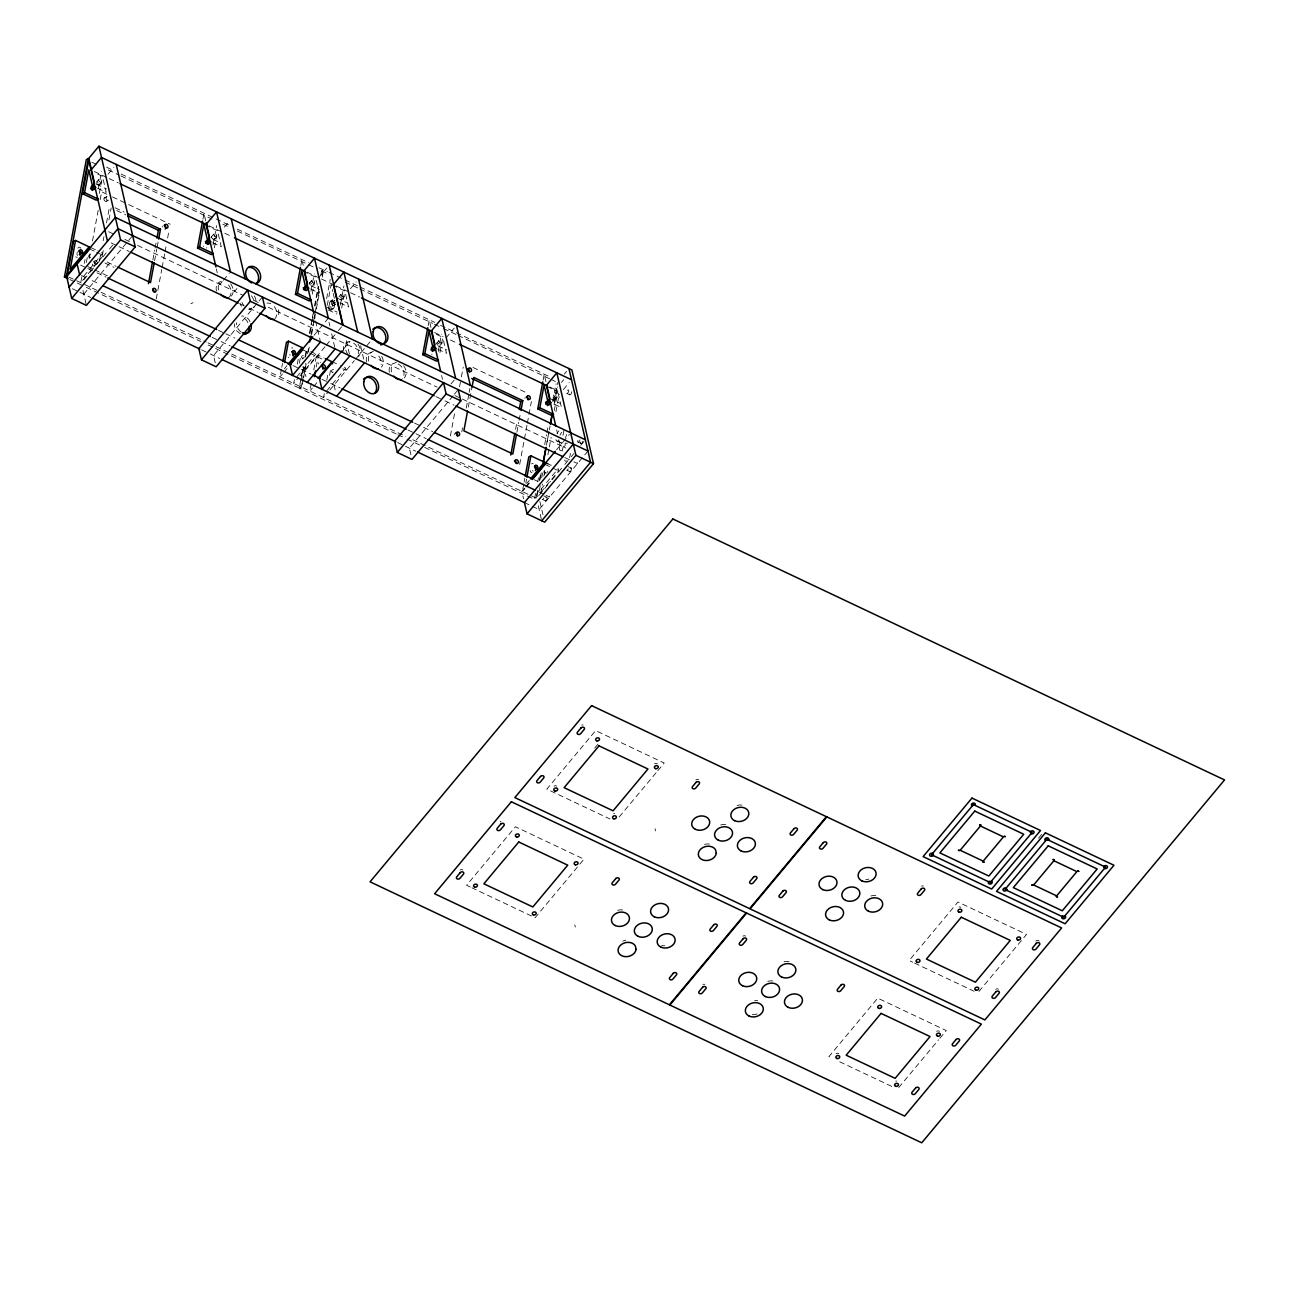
<?xml version="1.0" encoding="UTF-8"?>
<svg xmlns="http://www.w3.org/2000/svg" width="1289" height="1289" viewBox="0 0 1289 1289"><rect width="100%" height="100%" fill="white"/><g stroke="black" fill="none" stroke-linecap="round" stroke-linejoin="round"><path stroke-width="0.75" stroke-dasharray="5 3.75" d="M81.803 276.893L80.724 282.662L103.394 255.496L96.546 252.257M84.317 263.391L85.026 259.54M98.335 188.597L101.573 171.244M86.363 262.473L87.813 254.706M99.317 193.414L102.492 176.367L95.644 173.129M89.183 258.654L90.278 252.757M92.486 240.962L98.351 209.511M100.171 199.666L101.638 191.803L110.661 196.073M99.495 260.475L100.977 252.58M103.184 240.721L103.926 236.757M106.504 222.933L109.452 207.11M102.298 255.48L103.41 249.55M108.937 219.903L111.144 208.045M152.875 259.927L154.728 250.034M155.083 248.068L156.565 240.157M154.583 260.845L156.791 248.986M157.161 247.021L158.644 239.11M156.259 298.951L161.753 269.449M162.124 267.484L164.686 253.724M165.056 251.758L166.152 245.861M167.618 237.998L169.085 230.135M202.921 219.194L204 213.41L205.724 220.902M213.039 244.942L216.633 225.672M214.377 247.842L217.551 230.795L205.563 225.124M281.421 369.218L279.987 376.936L282.517 373.907M281.792 367.301L282.5 363.45M300.836 265.518L301.916 259.733L303.221 265.357M294.424 379.562L293.699 383.413L298.742 377.387M297.292 364.143L298.371 358.358M310.955 291.266L314.194 273.929M299.338 363.224L300.434 357.391M312.292 294.166L315.483 277.119L303.479 271.447M215.505 348.449L299.209 388.053L301.046 378.273M301.4 376.307L303.221 366.527M305.058 356.747L306.508 348.916M309.424 333.271L311.986 319.575M312.341 317.61L313.082 313.694M314.532 305.88L318.19 286.303M396.158 433.91L299.709 388.279L300.804 382.414M301.159 380.464L304.075 364.803M305.541 356.972L307.008 349.158M309.924 333.497L311.745 323.716M312.115 321.767L313.565 313.936M315.032 306.105L318.673 286.545M320.864 274.799L321.589 270.883L323.668 269.836L322.202 277.667M302.013 383.091L301.288 387.006L299.209 388.053M302.383 381.141L305.67 363.53M307.491 353.75L308.941 345.919M311.132 334.173L312.953 324.393M313.324 322.443L314.79 314.613M315.144 312.647L319.156 291.137M322.073 275.475L323.168 269.61L321.106 270.658M303.237 379.417L301.771 387.232L299.709 388.279M303.608 377.451L306.154 363.756M308.345 352.026L309.795 344.195M311.632 334.415L314.178 320.719M314.548 318.754L315.998 310.923M316.369 308.973L319.285 293.312M326.633 298.677L330.226 279.407M311.293 383.349L309.859 391.066L312.373 388.037M313.807 369.862L316.321 356.376L315.853 353.992L310.713 351.559M327.261 305.364L331.144 284.531L332.788 291.62M316.224 366.978L318.399 355.329L323.539 357.762M328.776 307.378L329.775 302.045A1.982 1.515 63.2 0 1 331.676 301.062A1.982 1.515 63.2 0 1 332.949 303.56L331.95 308.893A1.982 1.515 63.2 0 1 330.048 309.876A1.982 1.515 63.2 0 1 328.776 307.378L330.838 306.331L331.837 300.998A1.982 1.515 63.2 0 1 333.754 300.015A1.982 1.515 63.2 0 1 335.027 302.512L334.028 307.845A1.982 1.515 63.2 0 1 332.111 308.828A1.982 1.515 63.2 0 1 330.838 306.331M340.344 305.155L343.937 285.884M324.28 393.693L323.571 397.544L328.598 391.502M326.794 380.207L328.228 372.489M341.666 308.071L344.856 291.008L332.852 285.336M329.565 375.405L330.661 369.589M428.141 325.73L429.221 319.946L430.945 327.438M438.26 351.478L441.499 334.141M439.952 352.493L442.772 337.331L430.784 331.66M450.393 435.94L454.791 412.351M459.545 386.797L461.011 378.934M461.381 376.968L463.218 367.123M461.8 431.863L462.542 427.916M466.231 408.146L468.809 394.321M469.18 392.339L469.905 388.392M468.294 407.098L471.983 387.345M515.552 429.334L517.034 421.422M516.889 432.234L518.726 422.357M519.096 420.375L520.579 412.48M519.66 464.443L524.059 440.838M524.43 438.872L526.992 425.112M527.362 423.146L531.39 401.524M523.785 483.874L522.351 491.576L524.865 488.563M524.14 481.941L524.865 478.09M543.152 379.965L544.232 374.181L545.956 381.673M525.815 483.037L526.54 479.154M535.563 493.478L534.468 499.342L421.632 445.962M537.755 481.732L538.48 477.816M544.683 444.56L546.504 434.78M546.874 432.814L548.341 424.983M552.707 401.507L555.994 383.896M536.047 498.07L537.126 492.285M539.285 480.716L540.719 473.015M553.996 401.862L557.573 382.591M554.415 402.426L557.331 386.764M540.252 485.647L539.156 491.463L558.218 468.648L558.733 470.888L537.32 496.555M541.702 477.865L542.782 472.048M554.254 410.514L557.783 391.566L545.795 385.894M549.34 429.93L550.065 426.014M554.093 404.537L557.38 386.958M540.574 493.832L542.411 484.052M543.861 476.237L545.328 468.423M547.889 454.759L548.985 448.894M549.356 446.945L551.176 437.18M555.93 411.787L559.217 394.208M98.609 179.703L96.514 182.216A1.982 0.87 39.8 0 1 98.834 183.022A1.982 0.87 39.8 0 1 99.269 184.891A1.982 0.87 39.8 0 1 96.788 183.425M108.067 174.16L113.883 167.183M99.543 184.73L101.638 182.232M83.833 276.072L102.878 253.24L97.738 250.807M83.785 279.826L88.925 273.655M90.214 272.124L95.354 265.953M96.627 264.422L101.767 258.251M103.056 256.72L108.195 250.549M109.484 249.019L114.624 242.864M83.801 294.15L127.498 241.784M128.787 240.237L132.654 235.613M211.573 236.644L213.668 234.131M224.286 227.186L228.943 221.611M214.602 239.158L216.697 236.66M222.272 281.614L219.952 284.402L219.066 280.519M223.448 280.212L229.249 273.252M236.967 288.559L234.646 291.346L233.744 287.479M262.392 297.002L213.555 355.522L216.149 366.769M309.489 282.968L311.584 280.454M312.534 285.481L314.629 282.968M318.721 277.683L326.858 267.935M338.862 296.857L340.957 294.343M350.415 288.8L356.231 281.84M341.907 299.386L344.002 296.873M284.37 368.815L286.899 365.77M314.065 335.285L328.341 318.174M283.773 372.408L288.817 366.366M296.808 376.823L315.853 353.992M299.999 375.872L316.369 356.247L318.399 355.329M324.957 346.789L304.655 371.103L305.96 376.726M326.214 345.259L337.219 332.095M338.379 330.693L343.035 325.118M343.438 349.174L349.577 341.827M313.63 386.539L317.416 381.995M326.665 390.954L345.726 368.122L340.586 365.689M329.871 390.003L354.33 360.678M355.603 359.164L370.072 341.811M436.794 343.18L438.888 340.667M446.01 337.911L454.147 328.147M439.823 345.694L441.918 343.196M450.989 383.961L454.469 379.788M453.1 395.804L409.386 448.169L411.562 457.531M454.373 394.257L458.239 389.632M564.292 374.116L566.612 371.345M561.408 382.479L563.744 379.691M554.834 399.928L556.929 397.431M563.39 389.552L569.206 382.575M526.718 483.456L529.263 480.426M524.43 488.273L521.852 491.351L523.592 498.843M525.719 486.726L529.57 482.102M556.558 449.764L562.552 442.578M562.987 442.063L569.416 434.361M526.121 487.049L531.165 481.006M539.108 495.218L550.677 481.361M551.966 479.814L557.106 473.659M558.395 472.112L563.535 465.957M564.824 464.411L569.964 458.256M571.253 456.709L573.814 453.631M580.727 445.349L585.383 439.775M587.977 451.021L539.14 509.542L524.446 502.597M594.745 748.071L598.483 743.592M619.219 816.936L656.504 772.272M657.777 770.725L664.206 763.024L595.663 730.605L546.826 789.126L609.955 818.998M1038.451 838.285L1042.318 833.661M898.723 1087.562L938.569 1039.804M939.858 1038.273L946.287 1030.572L877.728 998.137L828.891 1056.674L832.501 1058.382M978.963 991.402L1026.511 934.428L957.969 901.994L909.132 960.514L912.741 962.222M104.651 197.7L106.713 196.653M106.439 201.213L108.518 200.166M190.933 303.737L192.996 302.689M330.467 301.046L332.53 299.999M329.775 302.045L331.837 300.998M332.659 301.674L334.737 300.627A1.982 1.515 63.2 0 0 334.931 304.236M332.949 303.56L335.027 302.512M333.69 305.429A1.982 1.515 63.2 0 0 334.254 302.432A1.982 1.515 63.2 0 0 331.595 302.802A1.982 1.515 63.2 0 0 333.69 305.429L335.768 304.381M331.95 308.893L334.028 307.845M331.257 309.892L333.335 308.844M396.287 362.273L394.225 363.321A9.104 7.025 63.2 0 0 389.487 372.988M752.196 1014.556L752.937 1014.717A9.104 7.057 -13 0 0 757.545 1013.686M106.6 167.167L113.867 170.76M121.166 174.047L230.36 225.704M237.257 229.136L308.619 262.714M318.931 267.774L327.309 271.56M329.13 272.414L358.245 286.19M360.066 287.06L434.683 322.347M440.516 325.295L551.144 377.451M91.793 162.188L97.255 164.766M108.179 169.922L119.087 175.095M120.908 175.949L211.912 219.001M222.836 224.173L230.103 227.605M237.385 231.053L317.465 268.934M321.589 270.883L328.872 274.331M345.243 282.082L357.988 288.108M359.808 288.962L432.605 323.394M434.425 324.264L441.708 327.712M443.529 328.566L456.258 334.592M458.078 335.446L549.823 378.853M550.902 379.353L556.365 381.947M566.789 393.403L569.738 394.788M94.306 171.534L107.39 177.721M109.194 178.575L118.266 182.877M209.011 225.801L232.6 236.95M307.008 272.156L319.704 278.166M321.525 279.02L334.222 285.03M336.042 285.884L348.739 291.894M350.56 292.748L359.631 297.05M434.586 332.498L443.11 336.542M450.377 339.974L457.627 343.406M549.646 386.926L557.815 390.793M96.288 184.15L106.568 189.016M213.056 239.4L219.903 242.638M310.971 285.707L319.543 289.767M336.928 297.985L347.208 302.851M438.276 345.935L446.832 349.98M549.855 398.543L560.135 403.409M97.61 188.291L106.181 192.335L102.492 176.367M212.669 242.719L221.241 246.763L217.551 230.795M310.601 289.026L319.156 293.086L315.483 277.119M339.974 302.931L348.546 306.975L344.856 291.008M437.889 349.255L446.461 353.299L442.772 337.331M554.624 404.295L561.472 407.533L557.783 391.566M112.465 196.927L126.902 203.759M128.707 204.613L170.18 224.238M472.966 367.462L527.088 393.064M326.907 307.265L337.186 312.131M115.14 207.787L124.211 212.073M328.26 309.94L336.832 313.984M116.703 210.542L125.758 214.828M578.036 442.127L580.985 443.529M556.945 441.064L559.877 442.449M108.534 231.682L113.964 234.26M124.856 239.416L130.302 241.994M137.569 245.426L242.815 295.213M253.707 300.369L259.153 302.931M268.225 307.233L437.003 387.071M455.146 395.659L460.592 398.22M462.397 399.091L565.839 448.024M111.128 242.928L129.271 251.516M239.963 303.882L247.23 307.314M249.051 308.168L258.122 312.47M435.956 396.593L443.223 400.025M445.043 400.895L454.115 405.181M564.808 457.547L572.074 460.979M573.879 461.833L577.52 463.557L576.65 459.802M568.304 466.666L571.236 468.052M566.693 470.098L569.625 471.484M90.874 247.569L96.031 250.002M332.014 361.645L338.862 364.884M547.922 463.782L551.354 465.393M89.682 249.003L94.822 251.436M302.673 349.754L307.813 352.187M309.521 353.009L323.185 359.615M342.81 368.751L346.242 370.378L345.726 368.122M545.021 464.411L558.733 470.888M107.003 262.005L116.074 266.291M104.941 263.053L113.996 267.339M87.716 266.517L93.13 269.079M94.935 269.933L107.551 275.91M80.611 265.131L86.057 267.709M87.878 268.563L95.128 271.995M96.949 272.849L106.02 277.151M218.534 330.371L223.98 332.949M225.801 333.803L234.872 338.105M292.941 365.56L300.208 369.008M301.384 369.556L311.084 374.148M321.976 379.304L329.243 382.736M330.774 383.461L340.135 387.892M414.526 423.082L421.793 426.514M423.614 427.384L432.685 431.67M534.307 479.75L537.932 481.458M81.4 275.508L85.026 277.232M92.292 280.664L99.543 284.096M212.057 337.331L219.323 340.763M221.128 341.617L230.215 345.903M408.049 430.043L426.208 438.631M538.721 491.85L544.167 494.428M545.972 495.282L549.613 497.006L548.743 493.252M543.877 495.927L546.826 497.312M542.266 499.359L545.199 500.76M68.72 276.99L99.285 291.443M101.009 292.265L206.256 342.052M208.077 342.906L405.874 436.488M412.786 439.758L536.546 498.295M69.912 279.584L75.374 282.162M77.195 283.032L84.462 286.464M86.282 287.334L200.939 341.569M208.222 345.017L213.684 347.595M397.979 434.78L405.262 438.212M407.082 439.082L419.811 445.108M72.377 288.736L78.903 291.83M80.015 292.345L90.891 297.501M201.6 349.867L208.85 353.299M210.284 353.976L219.742 358.455M397.592 442.578L415.735 451.166M914.546 963.076L974.065 991.241M470.195 886.993L466.586 885.285L515.423 826.748L583.965 859.183L535.128 917.704L472 887.847M839.719 1061.798L892.036 1086.53M240.334 333.787L236.87 330.983A9.104 7.025 63.2 0 1 234.34 323.748M249.969 321.702L248.858 319.543A9.104 7.025 63.2 0 0 241.526 316.079M247.891 322.749L246.795 320.59A9.104 7.025 63.2 0 0 243.315 317.787M655.021 828.65L655.553 830.906M556.655 429.882L557.557 433.748M559.329 441.499L560.232 445.366M544.087 472.306L544.603 474.561A1.982 1.531 -13 0 1 546.649 472.241M539.914 501.566L542.943 514.682M538.27 505.787L541.734 520.788M574.797 924.809L575.313 927.049M441.595 375.453L442.498 379.32M360.598 345.758L364.529 362.805M346.354 340.747L349.851 355.861M333.19 293.393L334.415 298.726M328.985 322.186L329.887 326.053M331.676 333.803L335.156 348.916M334.028 385.008L335.768 392.5M313.855 313.308L315.193 319.108M315.644 321.042L320.478 341.956M216.375 268.918L217.277 272.785M82.947 290.396L86.395 305.396M340.103 296.905A1.982 0.87 39.8 0 1 342.004 299.161A1.982 0.87 39.8 0 1 339.829 298.79M310.456 284.901A1.982 0.87 39.8 0 1 309.779 282.807A1.982 0.87 39.8 0 1 312.405 284.515A1.982 0.87 39.8 0 1 311.293 285.433M302.109 359.132A1.982 1.531 -13 0 1 304.301 357.601M303.286 358.455A1.982 1.531 -13 0 1 301.98 356.102A1.982 1.531 -13 0 1 305.332 356.151M332.369 372.489A1.982 1.531 -13 0 1 333.158 371.925M332.208 372.376A1.982 1.531 -13 0 1 333.642 369.476M570.189 453.309A4.866 2.191 -64.7 0 1 569.4 457.579M566.612 460.93A4.866 2.191 -64.7 0 1 564.614 459.996M562.536 451.005A4.866 2.191 -64.7 0 1 563.938 445.623A4.866 2.191 -64.7 0 1 567.402 443.255M565.178 442.917A4.866 2.191 -64.7 0 1 563.084 449.265A4.866 2.191 -64.7 0 1 559.603 449.619A4.866 2.191 -64.7 0 1 561.698 443.271M566.532 434.49A6.687 3.029 -64.7 0 1 565.468 437.68M561.633 442.288A6.687 3.029 -64.7 0 1 558.927 438.341M559.99 435.134A6.687 3.029 -64.7 0 1 561.778 432.282M563.631 430.429A6.687 3.029 -64.7 0 1 562.536 436.294M558.701 440.886A6.687 3.029 -64.7 0 1 555.962 439.63M557.041 433.748A6.687 3.029 -64.7 0 1 558.846 430.897M571.623 391.775A1.901 0.854 -64.7 0 1 570.624 394.466A1.901 0.854 -64.7 0 1 569.416 393.902A1.901 0.854 -64.7 0 1 570.85 391.405M582.87 441.257A1.901 0.854 -64.7 0 1 581.21 443.561A1.901 0.854 -64.7 0 1 581.017 441.45M568.272 468.745A1.901 0.854 -64.7 0 1 567.176 470.05M543.861 498.005A1.901 0.854 -64.7 0 1 542.766 499.31M579.937 439.871A1.901 0.854 -64.7 0 1 578.278 442.175A1.901 0.854 -64.7 0 1 578.068 440.048M437.761 345.114A1.982 0.87 39.8 0 1 437.068 343.019A1.982 0.87 39.8 0 1 439.71 344.727A1.982 0.87 39.8 0 1 438.582 345.661M77.308 252.966A1.982 1.515 63.2 0 1 77.243 251.983M89.521 257.607A1.982 1.531 -13 0 1 90.327 257.043M90.294 257.703A1.982 1.531 -13 0 1 88.748 255.738A1.982 1.531 -13 0 1 91.745 254.819M546.633 472.902A1.982 1.531 -13 0 1 543.926 471.806A1.982 1.531 -13 0 1 546.472 470.034A1.982 1.531 -13 0 1 547.438 472.354M553.045 397.447A1.982 0.87 39.8 0 1 554.931 399.719A1.982 0.87 39.8 0 1 552.772 399.348M784.083 961.836A9.104 7.057 -13 0 1 790.254 961.755M767.809 981.348A9.104 7.057 -13 0 1 773.98 981.267M754.661 1000.377A9.104 7.057 -13 0 1 757.69 1000.763M617.657 910.324A9.104 7.057 -13 0 1 623.828 910.227M664.77 945.788A9.104 7.057 -13 0 1 661.74 945.401M622.813 941.115A9.104 7.057 -13 0 1 625.858 940.229M500.196 821.883A1.982 1.531 -13 0 1 500.986 821.302M460.076 870.043A1.982 1.531 -13 0 1 462.832 870.011M742.899 936.201A1.982 1.531 -13 0 1 745.654 936.168M702.876 984.442A1.982 1.531 -13 0 1 704.809 984.409M936.652 1031.361A1.982 1.531 -13 0 1 939.407 1031.313M836.029 1053.725A1.982 1.531 -13 0 1 838.785 1053.693M895.71 1081.1A1.982 1.531 -13 0 1 896.709 1081.084M870.881 896A9.104 7.057 -13 0 1 877.052 895.919M868.883 879.066A9.104 7.057 -13 0 1 865.741 879.549M737.018 805.464A9.104 7.057 -13 0 1 744.526 805.883M720.744 824.976A9.104 7.057 -13 0 1 726.915 824.896M704.519 844.424A9.104 7.057 -13 0 1 710.69 844.343M1035.776 941.131A1.982 1.531 -13 0 1 1039.143 941.083M695.834 779.845A1.982 1.531 -13 0 1 698.59 779.797M581.71 724.998A1.982 1.531 -13 0 1 583.16 725.127M921.49 886.123A1.982 1.531 -13 0 1 923.44 886.091M995.656 989.291A1.982 1.531 -13 0 1 998.395 989.259M959.048 907.005A1.982 1.531 -13 0 1 960.885 907.375M654.586 763.813A1.982 1.531 -13 0 1 657.326 763.781M613.645 813.568A1.982 1.531 -13 0 1 614.644 813.552M553.964 786.193A1.982 1.531 -13 0 1 556.719 786.145M398.092 363.981A9.104 7.025 63.2 0 1 402.216 378.998M343.792 351.365A9.104 7.025 63.2 0 1 352.396 342.375M353.637 343.083A9.104 7.025 63.2 0 1 358.245 353.847M366.64 362.177A9.104 7.025 63.2 0 1 371.377 352.509M378.724 355.99A9.104 7.025 63.2 0 1 381.093 364.658M391.566 371.941A9.104 7.025 63.2 0 1 393.064 363.933M403.634 365.754A9.104 7.025 63.2 0 1 404.295 377.951M368.718 361.129A9.104 7.025 63.2 0 1 373.439 351.462M381.689 356.215A9.104 7.025 63.2 0 1 381.447 367.139M348.014 354.523A9.104 7.025 63.2 0 1 347.369 342.31M357.939 344.131A9.104 7.025 63.2 0 1 358.6 356.328M266.92 303.108A9.104 7.025 63.2 0 1 270.803 303.769M274.267 306.573A9.104 7.025 63.2 0 1 274.911 318.786M216.504 291.153A9.104 7.025 63.2 0 1 221.225 281.485M228.572 284.966A9.104 7.025 63.2 0 1 229.216 297.163M241.494 306.154A9.104 7.025 63.2 0 1 239.867 303.431M251.419 295.761A9.104 7.025 63.2 0 1 253.562 299.966M252.064 307.974A9.104 7.025 63.2 0 1 248.841 309.634L250.904 308.587A9.104 7.025 63.2 0 0 254.142 306.927M241.172 332.03A9.104 7.025 63.2 0 1 236.403 322.701M243.557 305.106A9.104 7.025 63.2 0 1 241.945 302.383M254.384 296.003A9.104 7.025 63.2 0 1 256.028 301.964M218.582 290.106A9.104 7.025 63.2 0 1 220.065 282.098M230.65 283.918A9.104 7.025 63.2 0 1 231.295 296.116M278.488 309.731A9.104 7.025 63.2 0 1 276.99 317.738M203.517 246.586A1.982 1.515 63.2 0 1 203.549 246.118M206.723 247.617A1.982 1.515 63.2 0 1 206.594 248.052M431.944 354.169A1.982 1.515 63.2 0 1 431.815 354.588M531.584 463.927A1.982 1.515 63.2 0 1 533.114 463.718M531.906 472.66A1.982 1.515 63.2 0 1 530.182 470.517M77.372 257.156A1.982 1.515 63.2 0 1 75.745 256.865M533.147 471.226A1.982 1.515 63.2 0 1 532.518 470.437M77.469 255.464A1.982 1.515 63.2 0 1 76.953 253.595M77.952 248.261A1.982 1.515 63.2 0 1 80.885 248.31M318.222 363.949A1.982 1.515 63.2 0 1 318.931 362.95M320.445 362.483A1.982 1.515 63.2 0 1 320.671 362.128M288.72 357.617A1.982 1.515 63.2 0 1 288.365 357.262M289.977 355.313A1.982 1.515 63.2 0 1 289.928 354.346M291.62 347.998A1.982 1.515 63.2 0 1 292.845 348.03M524.977 398.365A1.982 1.515 63.2 0 1 525.155 397.463M454.292 434.602A1.982 1.515 63.2 0 1 454.453 433.716M162.672 226.977A1.982 1.515 63.2 0 1 162.849 226.074M95.064 264.68A1.982 1.515 63.2 0 1 92.26 264.197M93.501 261.635A1.982 1.515 63.2 0 1 95.225 263.778M107.712 200.278A1.982 1.515 63.2 0 1 106.02 197.668A1.982 1.515 63.2 0 1 108.34 196.927M95.773 264.326A1.982 1.515 63.2 0 1 94.226 261.28M94.774 260.7A1.982 1.515 63.2 0 1 97.303 262.73M537.996 490.464L536.901 496.346L538.012 490.481M541.283 472.854L539.833 480.684L541.299 472.902M548.953 431.767L546.391 445.462L548.969 431.879M340.892 294.859A1.982 0.87 39.8 0 0 343.519 297.034A1.982 0.87 39.8 0 0 343.035 294.923A1.982 0.87 39.8 0 0 340.892 294.859M311.519 280.954A1.982 0.87 39.8 0 0 314.145 283.145A1.982 0.87 39.8 0 0 313.662 281.034A1.982 0.87 39.8 0 0 311.519 280.954M545.698 500.712A1.901 0.854 -64.7 0 0 547.1 497.731A1.901 0.854 -64.7 0 0 545.231 498.682A1.901 0.854 -64.7 0 0 545.698 500.712M570.125 471.436A1.901 0.854 -64.7 0 0 571.526 468.471A1.901 0.854 -64.7 0 0 569.657 469.405A1.901 0.854 -64.7 0 0 570.125 471.436M567.289 393.354A1.901 0.854 -64.7 0 0 568.691 390.39A1.901 0.854 -64.7 0 0 566.822 391.324A1.901 0.854 -64.7 0 0 567.289 393.354M438.808 341.182A1.982 0.87 39.8 0 0 441.434 343.357A1.982 0.87 39.8 0 0 440.951 341.247A1.982 0.87 39.8 0 0 438.808 341.182M98.528 180.218A1.982 0.87 39.8 0 0 101.17 182.394A1.982 0.87 39.8 0 0 100.671 180.283A1.982 0.87 39.8 0 0 98.528 180.218M211.493 237.144A1.982 0.87 39.8 0 0 214.135 239.335A1.982 0.87 39.8 0 0 213.636 237.224A1.982 0.87 39.8 0 0 211.493 237.144M213.587 234.646A1.982 0.87 39.8 0 0 216.214 236.822A1.982 0.87 39.8 0 0 215.73 234.711A1.982 0.87 39.8 0 0 213.587 234.646M553.819 395.417A1.982 0.87 39.8 0 0 556.445 397.592A1.982 0.87 39.8 0 0 555.962 395.481A1.982 0.87 39.8 0 0 553.819 395.417M104.087 198.28A1.982 1.515 63.2 0 0 105.65 201.326A1.982 1.515 63.2 0 0 106.89 198.764A1.982 1.515 63.2 0 0 104.087 198.28"/><path stroke-width="1.5" d="M68.091 278.714L64.45 277.006L86.331 159.594L88.409 158.547L66.529 275.959L71.717 298.436L86.395 305.396L135.248 246.86L116.203 164.396M82.48 193.672L84.542 192.625L98.254 199.102L96.192 200.149L82.48 193.672L88.941 158.982L94.564 183.344L92.47 185.858L95.902 187.469M75.552 240.447L70.122 269.594L89.167 246.763L89.682 249.003L67.012 276.184L73.473 241.494L75.552 240.447L89.263 246.94M84.542 192.625L88.796 169.874L92.47 185.858M80.127 255.093L80.804 251.532M92.373 189.467L92.663 187.856A1.982 1.515 63.2 0 0 92.695 187.388M148.461 283.644L152.505 261.893M156.936 238.175L158.402 230.28L160.481 229.233L158.644 239.11M154.213 262.827L150.523 282.597L117.895 267.145M197.539 248.1L199.602 247.053L213.313 253.53L211.251 254.578L197.539 248.1L202.566 221.112M199.602 247.053L203.839 224.302L207.529 240.286L210.961 241.897M207.432 243.895L207.722 242.284A1.982 1.515 63.2 0 0 207.755 241.816M282.871 361.516L286.464 342.246L288.527 341.198L302.238 347.676M295.455 294.408L297.533 293.36L311.229 299.854L309.167 300.901L295.455 294.408L300.482 267.435M284.547 362.563L288.527 341.198M297.533 293.36L301.771 270.626L305.461 286.609L308.877 288.22M293.119 355.845L293.779 352.284M309.682 342.004L310.778 336.139M310.536 340.28L311.261 336.365M314.403 376.694L315.499 370.861M422.76 354.636L424.822 353.589L438.534 360.066L436.455 361.113L422.76 354.636L427.787 327.648M424.822 353.589L429.06 330.854L432.75 346.822L436.181 348.449M432.653 350.431L432.943 348.82L430.864 349.867M467.569 411.062L463.879 430.816L512.845 453.986L516.518 434.216M471.983 387.345L473.82 377.451L522.786 400.621L520.949 410.498M510.766 455.033L514.827 433.281M519.241 409.564L520.708 401.669L522.786 400.621M525.219 476.157L528.812 456.886L530.891 455.839L547.922 463.782M537.771 408.871L539.833 407.823L553.545 414.301L551.466 415.348L537.771 408.871L542.798 381.882M526.895 477.22L530.891 455.839M539.833 407.823L544.071 385.073L547.761 401.056L551.193 402.667M535.467 470.485L536.127 466.94M543.104 463.073L546.02 447.428M550.403 423.936L552.224 414.156M543.491 461.188L546.053 447.509M550.435 424.065L552.256 414.301M573.299 444.061L524.446 502.597L527.04 513.844L544.667 522.174L593.52 463.653L571.881 369.943L98.915 146.205L88.458 158.74L107.486 241.22M91.052 169.987L101.509 157.451L571.543 379.788M69.123 287.189L117.96 228.669L587.977 451.021M71.717 298.436L120.554 239.915L98.915 146.205M207.529 240.286L209.624 237.772L206.159 222.771M201.455 359.824L250.308 301.288L247.697 290.041L198.86 348.578L201.455 359.824L216.149 366.769L264.986 308.248L262.392 297.002M305.461 286.609L307.539 284.096L304.526 270.98M288.172 364.255L302.142 347.514L302.673 349.754L290.073 364.851M312.808 336.8L289.961 364.159L292.555 375.405L320.478 341.956M307.249 382.35L335.156 348.916M318.045 378.386L332.014 361.645L332.53 363.885M342.181 350.689L319.35 378.064L321.944 389.294L349.851 355.861M336.622 396.255L364.529 362.805M432.75 346.822L434.844 344.308L431.815 331.192M397.302 452.455L446.139 393.935L443.545 382.688L394.708 441.209L397.302 452.455L411.997 459.416L460.834 400.879L458.239 389.632M547.761 401.056L549.855 398.543L546.826 385.427M530.536 478.896L544.506 462.155L545.021 464.411L532.421 479.508M532.131 479.025L555.269 451.311M527.04 513.844L575.893 455.307L556.848 372.843L546.391 385.395L555.768 426.014M541.734 520.788L590.571 462.268L568.948 368.557M90.601 188.903L92.663 187.856M64.45 277.006L66.529 275.959L115.365 217.422L585.383 439.775M207.722 242.284L205.66 243.331A1.982 1.515 63.2 0 0 205.595 242.364M120.086 183.731L207.191 224.93M234.421 237.804L305.187 271.286M361.452 297.904L432.218 331.386M459.448 344.26L546.552 385.475M127.837 213.781L160.481 229.233M127.579 215.698L158.402 230.28M471.758 378.499L520.708 401.669M120.554 239.915L135.248 246.86M250.308 301.288L264.986 308.248M446.139 393.935L460.834 400.879M575.893 455.307L593.52 463.653M131.091 252.37L238.159 303.028M259.927 313.324L434.151 395.739M455.919 406.035L563.003 456.693M325.247 358.568L332.111 361.806M107.841 278.005L216.729 329.517M238.497 339.813L291.137 364.706M312.905 375.018L320.171 378.45M341.939 388.746L412.722 422.228M434.49 432.524L532.486 478.88M103.168 285.82L210.252 336.461M232.02 346.773L406.244 429.173M428.012 439.485L535.08 490.126M92.711 298.355L199.779 349.013M221.563 359.309L395.771 441.724M417.555 452.02L524.623 502.678M456.483 325.36L470.324 385.347M455.645 378.386L441.789 318.415L431.332 330.967L440.709 371.586M358.551 279.052L372.408 339.023M357.714 332.079L343.873 272.092L333.4 284.643L342.777 325.263M329.178 265.147L343.035 325.118M328.341 318.174L314.5 258.203L304.027 270.738L313.855 313.308M231.263 218.824L245.103 278.795M230.425 271.85L216.568 211.879L206.111 224.415L215.94 266.984M76.986 263.407L79.58 274.654M303.286 287.769A1.982 1.515 63.2 0 1 305.396 290.412M292.136 351.752A1.982 1.515 63.2 0 1 293.038 355.007M322.008 365.883A1.982 1.515 63.2 0 1 322.895 369.137M431.428 348.143A1.982 1.515 63.2 0 1 432.314 351.398M79.161 251.017A1.982 1.515 63.2 0 1 79.354 254.626M534.5 466.409A1.982 1.515 63.2 0 1 535.773 468.89M91.31 187.098A1.982 1.515 63.2 0 0 93.404 189.741A1.982 1.515 63.2 0 0 93.968 186.728A1.982 1.515 63.2 0 0 91.31 187.098A1.982 1.515 63.2 0 1 92.035 190.418M205.37 241.446A1.982 1.515 63.2 0 1 207.465 244.088M545.601 402.216A1.982 1.515 63.2 0 1 547.326 405.616M372.779 329.275A9.104 7.025 63.2 0 1 384.638 333.078A9.104 7.025 63.2 0 1 380.771 344.953M363.498 379.079A9.104 7.025 63.2 0 1 374.084 380.883A9.104 7.025 63.2 0 1 374.728 393.097M401.056 379.611A9.104 7.025 63.2 0 1 393.709 376.13M378.209 368.799A9.104 7.025 63.2 0 1 370.861 365.335M248.713 267.387A9.104 7.025 63.2 0 1 257.349 272.849A9.104 7.025 63.2 0 1 256.72 283.064M249.244 326.294A9.104 7.025 63.2 0 1 244.201 334.463M251.001 323.748A9.104 7.025 63.2 0 1 242.413 332.739M228.056 297.775A9.104 7.025 63.2 0 1 220.709 294.295M251.677 283.016A9.104 7.025 63.2 0 1 246.779 269.014A9.104 7.025 63.2 0 1 259.041 271.109A9.104 7.025 63.2 0 1 255.544 283.677M273.751 319.398A9.104 7.025 63.2 0 1 266.42 315.918M545.875 403.328A1.982 1.515 63.2 0 1 545.924 404.295L548.002 403.248A1.982 1.515 63.2 0 0 548.034 402.78M303.527 288.688A1.982 1.515 63.2 0 1 303.576 289.654L305.654 288.607A1.982 1.515 63.2 0 0 305.67 288.14M526.508 396.77A1.982 1.515 63.2 0 1 528.055 399.816M466.956 369.089A1.982 1.515 63.2 0 1 469.309 372.022M455.823 433.023A1.982 1.515 63.2 0 1 457.369 436.069M514.569 460.817A1.982 1.515 63.2 0 1 516.293 462.96M164.202 225.382A1.982 1.515 63.2 0 1 165.185 229.007M153.085 289.816A1.982 1.515 63.2 0 1 153.987 291.572M1030.298 832.001L1031.442 833.886A1.982 1.531 -13 0 0 1034.052 831.953A1.982 1.531 -13 0 0 1030.878 831.292L1030.298 832.001M1103.738 866.74L1104.882 868.625A1.982 1.531 -13 0 0 1107.493 866.691A1.982 1.531 -13 0 0 1104.319 866.031L1103.738 866.74M933.445 854.72L933.107 855.493A1.982 1.531 -13 0 1 929.723 855.542L929.562 854.768A1.982 1.531 -13 0 1 932.64 853.382L933.445 854.72M958.452 850.289L959.532 850.514L958.452 850.289M979.721 824.783L980.816 825.008L979.721 824.783M982.927 861.874L984.006 862.099L982.927 861.874M1004.212 836.368L1005.291 836.593L1004.212 836.368M1006.886 889.458L1006.548 890.248A1.982 1.531 -13 0 1 1003.164 890.296L1003.003 889.523A1.982 1.531 -13 0 1 1006.081 888.137L1006.886 889.458M1031.893 885.027L1032.972 885.253L1031.893 885.027M1053.161 859.537L1054.257 859.747L1053.161 859.537M1056.368 896.612L1057.447 896.838L1056.368 896.612M1077.652 871.106L1078.732 871.332L1077.652 871.106M672.858 518.968L370.056 881.821L921.748 1142.795L1224.55 779.942L672.858 518.968M511.362 801.758L434.619 893.728L669.378 1004.792L746.122 912.821L511.362 801.758M591.603 705.615L514.859 797.585L749.618 908.632L826.362 816.678L591.603 705.615M460.254 872.621L456.757 876.81A1.982 1.531 -13 0 0 457.224 878.921A1.982 1.531 -13 0 0 459.947 878.308L463.428 874.135A1.982 1.531 -13 0 0 462.977 872.025A1.982 1.531 -13 0 0 460.254 872.621M500.712 824.138L497.232 828.311A1.982 1.531 -13 0 0 497.683 830.422A1.982 1.531 -13 0 0 500.406 829.826L503.902 825.637A1.982 1.531 -13 0 0 503.451 823.526A1.982 1.531 -13 0 0 500.712 824.138M540.494 776.477L536.997 780.651A1.982 1.531 -13 0 0 537.465 782.761A1.982 1.531 -13 0 0 540.188 782.165L543.668 777.976A1.982 1.531 -13 0 0 543.217 775.865A1.982 1.531 -13 0 0 540.494 776.477M580.952 727.979L577.472 732.168A1.982 1.531 -13 0 0 577.923 734.279A1.982 1.531 -13 0 0 580.646 733.667L584.143 729.493A1.982 1.531 -13 0 0 583.675 727.383A1.982 1.531 -13 0 0 580.952 727.979M518.758 841.991L483.874 883.803L532.84 906.957L567.724 865.161L518.758 841.991M598.998 745.848L564.115 787.66L613.081 810.813L647.964 769.001L598.998 745.848M615.771 878.566L612.291 882.739A1.982 1.531 -13 0 0 612.742 884.85A1.982 1.531 -13 0 0 615.465 884.254L618.962 880.065A1.982 1.531 -13 0 0 618.494 877.954A1.982 1.531 -13 0 0 615.771 878.566M696.012 782.407L692.531 786.596A1.982 1.531 -13 0 0 692.983 788.707A1.982 1.531 -13 0 0 695.706 788.095L699.202 783.921A1.982 1.531 -13 0 0 698.735 781.811A1.982 1.531 -13 0 0 696.012 782.407M673.229 973.372L669.748 977.561A1.982 1.531 -13 0 0 670.199 979.672A1.982 1.531 -13 0 0 672.922 979.06L676.419 974.887A1.982 1.531 -13 0 0 675.952 972.776A1.982 1.531 -13 0 0 673.229 973.372M713.703 924.89L710.207 929.063A1.982 1.531 -13 0 0 710.674 931.174A1.982 1.531 -13 0 0 713.397 930.561L716.877 926.388A1.982 1.531 -13 0 0 716.426 924.277A1.982 1.531 -13 0 0 713.703 924.89M753.469 877.229L749.972 881.402A1.982 1.531 -13 0 0 750.44 883.513A1.982 1.531 -13 0 0 753.163 882.917L756.643 878.727A1.982 1.531 -13 0 0 756.192 876.617A1.982 1.531 -13 0 0 753.469 877.229M793.927 828.73L790.447 832.92A1.982 1.531 -13 0 0 790.898 835.03A1.982 1.531 -13 0 0 793.621 834.418L797.118 830.245A1.982 1.531 -13 0 0 796.666 828.134A1.982 1.531 -13 0 0 793.927 828.73M746.621 913.047L669.877 1005.017L904.636 1116.081L981.38 1024.111L746.621 913.047M826.861 816.904L750.101 908.874L984.877 1019.921L1061.62 927.951L826.861 816.904M702.602 987.277L699.121 991.45A1.982 1.531 -13 0 0 699.573 993.561A1.982 1.531 -13 0 0 702.296 992.965L705.792 988.776A1.982 1.531 -13 0 0 705.325 986.665A1.982 1.531 -13 0 0 702.602 987.277M743.076 938.779L739.58 942.952A1.982 1.531 -13 0 0 740.047 945.079A1.982 1.531 -13 0 0 742.77 944.466L746.25 940.277A1.982 1.531 -13 0 0 745.799 938.166A1.982 1.531 -13 0 0 743.076 938.779M782.842 891.118L779.362 895.307A1.982 1.531 -13 0 0 779.813 897.418A1.982 1.531 -13 0 0 782.536 896.806L786.032 892.633A1.982 1.531 -13 0 0 785.565 890.522A1.982 1.531 -13 0 0 782.842 891.118M823.317 842.635L819.82 846.809A1.982 1.531 -13 0 0 820.287 848.919A1.982 1.531 -13 0 0 823.01 848.323L826.491 844.134A1.982 1.531 -13 0 0 826.04 842.023A1.982 1.531 -13 0 0 823.317 842.635M971.97 798.084L923.117 856.605L991.676 889.039L1040.513 830.519L971.97 798.084M973.372 804.578L931.512 854.752L990.258 882.546L1032.118 832.372L973.372 804.578M975.209 804.964L971.858 805.706A1.982 1.531 -13 0 1 973.05 803.095A1.982 1.531 -13 0 1 975.209 804.964M974.774 811.087L939.89 852.883L988.856 876.037L1023.74 834.241L974.774 811.087M840.992 985.102L837.512 989.275A1.982 1.531 -13 0 0 837.963 991.386A1.982 1.531 -13 0 0 840.686 990.79L844.182 986.601A1.982 1.531 -13 0 0 843.715 984.49A1.982 1.531 -13 0 0 840.992 985.102M921.232 888.959L917.736 893.132A1.982 1.531 -13 0 0 918.203 895.243A1.982 1.531 -13 0 0 920.926 894.63L924.406 890.457A1.982 1.531 -13 0 0 923.955 888.347A1.982 1.531 -13 0 0 921.232 888.959M980.43 825.991L960.192 850.241L983.201 861.133L1003.438 836.883L980.43 825.991M989.017 881.467L988.437 882.159A1.982 1.531 -13 0 0 990.58 884.028A1.982 1.531 -13 0 0 991.773 881.418L989.017 881.467M881.064 1013.38L846.18 1055.192L895.146 1078.345L930.03 1036.549L881.064 1013.38M961.304 917.236L926.42 959.048L975.386 982.202L1010.27 940.406L961.304 917.236M1045.411 832.823L996.558 891.36L1065.117 923.778L1113.954 865.257L1045.411 832.823M1046.813 839.332L1004.953 889.491L1063.699 917.285L1105.559 867.11L1046.813 839.332M1048.65 839.703L1045.298 840.444A1.982 1.531 -13 0 1 1046.491 837.834A1.982 1.531 -13 0 1 1048.65 839.703M1048.215 845.826L1013.331 887.622L1062.297 910.791L1097.181 868.979L1048.215 845.826M1053.87 860.73L1033.633 884.979L1056.642 895.871L1076.879 871.622L1053.87 860.73M915.593 1088.029L912.096 1092.202A1.982 1.531 -13 0 0 912.548 1094.313A1.982 1.531 -13 0 0 915.287 1093.7L918.767 1089.527A1.982 1.531 -13 0 0 918.316 1087.417A1.982 1.531 -13 0 0 915.593 1088.029M956.051 1039.53L952.571 1043.703A1.982 1.531 -13 0 0 953.022 1045.814A1.982 1.531 -13 0 0 955.745 1045.218L959.242 1041.029A1.982 1.531 -13 0 0 958.774 1038.918A1.982 1.531 -13 0 0 956.051 1039.53M995.817 991.869L992.337 996.059A1.982 1.531 -13 0 0 992.788 998.169A1.982 1.531 -13 0 0 995.511 997.557L999.007 993.384A1.982 1.531 -13 0 0 998.54 991.273A1.982 1.531 -13 0 0 995.817 991.869M1036.292 943.387L1032.795 947.56A1.982 1.531 -13 0 0 1033.262 949.671A1.982 1.531 -13 0 0 1035.985 949.058L1039.466 944.885A1.982 1.531 -13 0 0 1039.015 942.775A1.982 1.531 -13 0 0 1036.292 943.387M1062.458 916.205L1061.878 916.914A1.982 1.531 -13 0 0 1064.021 918.767A1.982 1.531 -13 0 0 1065.213 916.157L1062.458 916.205M716.281 853.237L715.508 849.677A9.104 7.057 -13 0 0 700.99 848.855A9.104 7.057 -13 0 0 703.44 860.15A9.104 7.057 -13 0 0 716.281 853.237M636.057 949.381L635.284 945.82A9.104 7.057 -13 0 0 620.75 944.998A9.104 7.057 -13 0 0 623.199 956.293A9.104 7.057 -13 0 0 636.057 949.381M304.285 287.85A1.982 1.515 63.2 0 0 306.395 290.476A1.982 1.515 63.2 0 0 306.943 287.479A1.982 1.515 63.2 0 0 304.285 287.85M292.297 351.688A1.982 1.515 63.2 0 0 294.408 354.33A1.982 1.515 63.2 0 0 294.972 351.317A1.982 1.515 63.2 0 0 292.297 351.688M322.169 365.818A1.982 1.515 63.2 0 0 324.28 368.445A1.982 1.515 63.2 0 0 324.828 365.448A1.982 1.515 63.2 0 0 322.169 365.818M431.573 348.078A1.982 1.515 63.2 0 0 433.684 350.705A1.982 1.515 63.2 0 0 434.248 347.692A1.982 1.515 63.2 0 0 431.573 348.078M79.322 250.936A1.982 1.515 63.2 0 0 81.433 253.579A1.982 1.515 63.2 0 0 81.997 250.565A1.982 1.515 63.2 0 0 79.322 250.936M534.661 466.344A1.982 1.515 63.2 0 0 536.756 468.97A1.982 1.515 63.2 0 0 537.32 465.974A1.982 1.515 63.2 0 0 534.661 466.344M206.369 241.526A1.982 1.515 63.2 0 0 208.464 244.169A1.982 1.515 63.2 0 0 209.027 241.156A1.982 1.515 63.2 0 0 206.369 241.526M546.6 402.297A1.982 1.515 63.2 0 0 548.695 404.939A1.982 1.515 63.2 0 0 549.259 401.926A1.982 1.515 63.2 0 0 546.6 402.297M788.224 1007.37A9.104 7.057 -13 0 0 802.419 1000.957A9.104 7.057 -13 0 0 789.706 994.947A9.104 7.057 -13 0 0 788.224 1007.37M781.65 977.046A9.104 7.057 -13 0 0 795.861 970.649A9.104 7.057 -13 0 0 783.132 964.623A9.104 7.057 -13 0 0 781.65 977.046M765.376 996.558A9.104 7.057 -13 0 0 779.571 990.161A9.104 7.057 -13 0 0 766.858 984.135A9.104 7.057 -13 0 0 765.376 996.558M742.528 985.747A9.104 7.057 -13 0 0 756.724 979.35A9.104 7.057 -13 0 0 744.011 973.324A9.104 7.057 -13 0 0 742.528 985.747M749.086 1016.054A9.104 7.057 -13 0 0 763.297 1009.658A9.104 7.057 -13 0 0 750.585 1003.648A9.104 7.057 -13 0 0 749.086 1016.054M638.071 936.33A9.104 7.057 -13 0 0 652.282 929.933A9.104 7.057 -13 0 0 639.553 923.923A9.104 7.057 -13 0 0 638.071 936.33M615.224 925.534A9.104 7.057 -13 0 0 629.435 919.138A9.104 7.057 -13 0 0 616.706 913.111A9.104 7.057 -13 0 0 615.224 925.534M654.345 916.833A9.104 7.057 -13 0 0 668.556 910.437A9.104 7.057 -13 0 0 655.843 904.411A9.104 7.057 -13 0 0 654.345 916.833M660.919 947.141A9.104 7.057 -13 0 0 675.13 940.744A9.104 7.057 -13 0 0 662.401 934.734A9.104 7.057 -13 0 0 660.919 947.141M937.731 1036.195A1.982 1.531 -13 0 0 940.342 1034.261A1.982 1.531 -13 0 0 937.167 1033.601A1.982 1.531 -13 0 0 937.731 1036.195M895.871 1086.353A1.982 1.531 -13 0 0 898.481 1084.42A1.982 1.531 -13 0 0 895.307 1083.775A1.982 1.531 -13 0 0 895.871 1086.353M837.109 1058.559A1.982 1.531 -13 0 0 839.719 1056.626A1.982 1.531 -13 0 0 836.561 1055.981A1.982 1.531 -13 0 0 837.109 1058.559M878.985 1008.401A1.982 1.531 -13 0 0 881.595 1006.467A1.982 1.531 -13 0 0 878.421 1005.807A1.982 1.531 -13 0 0 878.985 1008.401M575.426 864.806A1.982 1.531 -13 0 0 578.036 862.873A1.982 1.531 -13 0 0 574.862 862.212A1.982 1.531 -13 0 0 575.426 864.806M516.663 837.012A1.982 1.531 -13 0 0 519.274 835.079A1.982 1.531 -13 0 0 516.116 834.418A1.982 1.531 -13 0 0 516.663 837.012M474.803 887.17A1.982 1.531 -13 0 0 477.413 885.237A1.982 1.531 -13 0 0 474.255 884.592A1.982 1.531 -13 0 0 474.803 887.17M533.565 914.964A1.982 1.531 -13 0 0 536.176 913.031A1.982 1.531 -13 0 0 533.002 912.386A1.982 1.531 -13 0 0 533.565 914.964M868.448 911.21A9.104 7.057 -13 0 0 882.659 904.814A9.104 7.057 -13 0 0 869.946 898.804A9.104 7.057 -13 0 0 868.448 911.21M861.89 880.903A9.104 7.057 -13 0 0 876.101 874.506A9.104 7.057 -13 0 0 863.372 868.48A9.104 7.057 -13 0 0 861.89 880.903M845.6 900.399A9.104 7.057 -13 0 0 859.811 894.002A9.104 7.057 -13 0 0 847.099 887.992A9.104 7.057 -13 0 0 845.6 900.399M822.753 889.603A9.104 7.057 -13 0 0 836.964 883.207A9.104 7.057 -13 0 0 824.251 877.181A9.104 7.057 -13 0 0 822.753 889.603M829.326 919.911A9.104 7.057 -13 0 0 843.538 913.514A9.104 7.057 -13 0 0 830.809 907.504A9.104 7.057 -13 0 0 829.326 919.911M718.311 840.186A9.104 7.057 -13 0 0 732.523 833.79A9.104 7.057 -13 0 0 719.794 827.78A9.104 7.057 -13 0 0 718.311 840.186M695.464 829.375A9.104 7.057 -13 0 0 709.675 822.978A9.104 7.057 -13 0 0 696.946 816.968A9.104 7.057 -13 0 0 695.464 829.375M734.585 820.674A9.104 7.057 -13 0 0 748.796 814.277A9.104 7.057 -13 0 0 736.083 808.267A9.104 7.057 -13 0 0 734.585 820.674M741.159 850.998A9.104 7.057 -13 0 0 755.37 844.601A9.104 7.057 -13 0 0 742.641 838.575A9.104 7.057 -13 0 0 741.159 850.998M1017.972 940.035A1.982 1.531 -13 0 0 1020.582 938.102A1.982 1.531 -13 0 0 1017.408 937.457A1.982 1.531 -13 0 0 1017.972 940.035M976.111 990.21A1.982 1.531 -13 0 0 978.722 988.276A1.982 1.531 -13 0 0 975.547 987.616A1.982 1.531 -13 0 0 976.111 990.21M917.349 962.416A1.982 1.531 -13 0 0 919.959 960.482A1.982 1.531 -13 0 0 916.785 959.822A1.982 1.531 -13 0 0 917.349 962.416M959.209 912.241A1.982 1.531 -13 0 0 961.82 910.308A1.982 1.531 -13 0 0 958.662 909.663A1.982 1.531 -13 0 0 959.209 912.241M655.666 768.647A1.982 1.531 -13 0 0 658.276 766.713A1.982 1.531 -13 0 0 655.102 766.069A1.982 1.531 -13 0 0 655.666 768.647M596.904 740.853A1.982 1.531 -13 0 0 599.514 738.919A1.982 1.531 -13 0 0 596.34 738.275A1.982 1.531 -13 0 0 596.904 740.853M555.043 791.027A1.982 1.531 -13 0 0 557.654 789.094A1.982 1.531 -13 0 0 554.479 788.433A1.982 1.531 -13 0 0 555.043 791.027M613.79 818.821A1.982 1.531 -13 0 0 616.4 816.888A1.982 1.531 -13 0 0 613.242 816.227A1.982 1.531 -13 0 0 613.79 818.821M373.117 331.756A9.104 7.025 63.2 0 0 382.849 343.905A9.104 7.025 63.2 0 0 385.427 330.032A9.104 7.025 63.2 0 0 373.117 331.756M363.836 381.56A9.104 7.025 63.2 0 0 373.568 393.709A9.104 7.025 63.2 0 0 376.146 379.836A9.104 7.025 63.2 0 0 363.836 381.56M527.217 396.416A1.982 1.515 63.2 0 0 528.78 399.461A1.982 1.515 63.2 0 0 530.037 396.899A1.982 1.515 63.2 0 0 527.217 396.416M515.278 460.463A1.982 1.515 63.2 0 0 516.841 463.508A1.982 1.515 63.2 0 0 518.097 460.946A1.982 1.515 63.2 0 0 515.278 460.463M456.532 432.669A1.982 1.515 63.2 0 0 458.078 435.714A1.982 1.515 63.2 0 0 459.335 433.152A1.982 1.515 63.2 0 0 456.532 432.669M468.471 368.622A1.982 1.515 63.2 0 0 470.018 371.667A1.982 1.515 63.2 0 0 471.275 369.105A1.982 1.515 63.2 0 0 468.471 368.622M164.911 225.027A1.982 1.515 63.2 0 0 166.474 228.072A1.982 1.515 63.2 0 0 167.715 225.511A1.982 1.515 63.2 0 0 164.911 225.027M152.972 289.074A1.982 1.515 63.2 0 0 154.535 292.12A1.982 1.515 63.2 0 0 155.792 289.542A1.982 1.515 63.2 0 0 152.972 289.074"/></g></svg>
